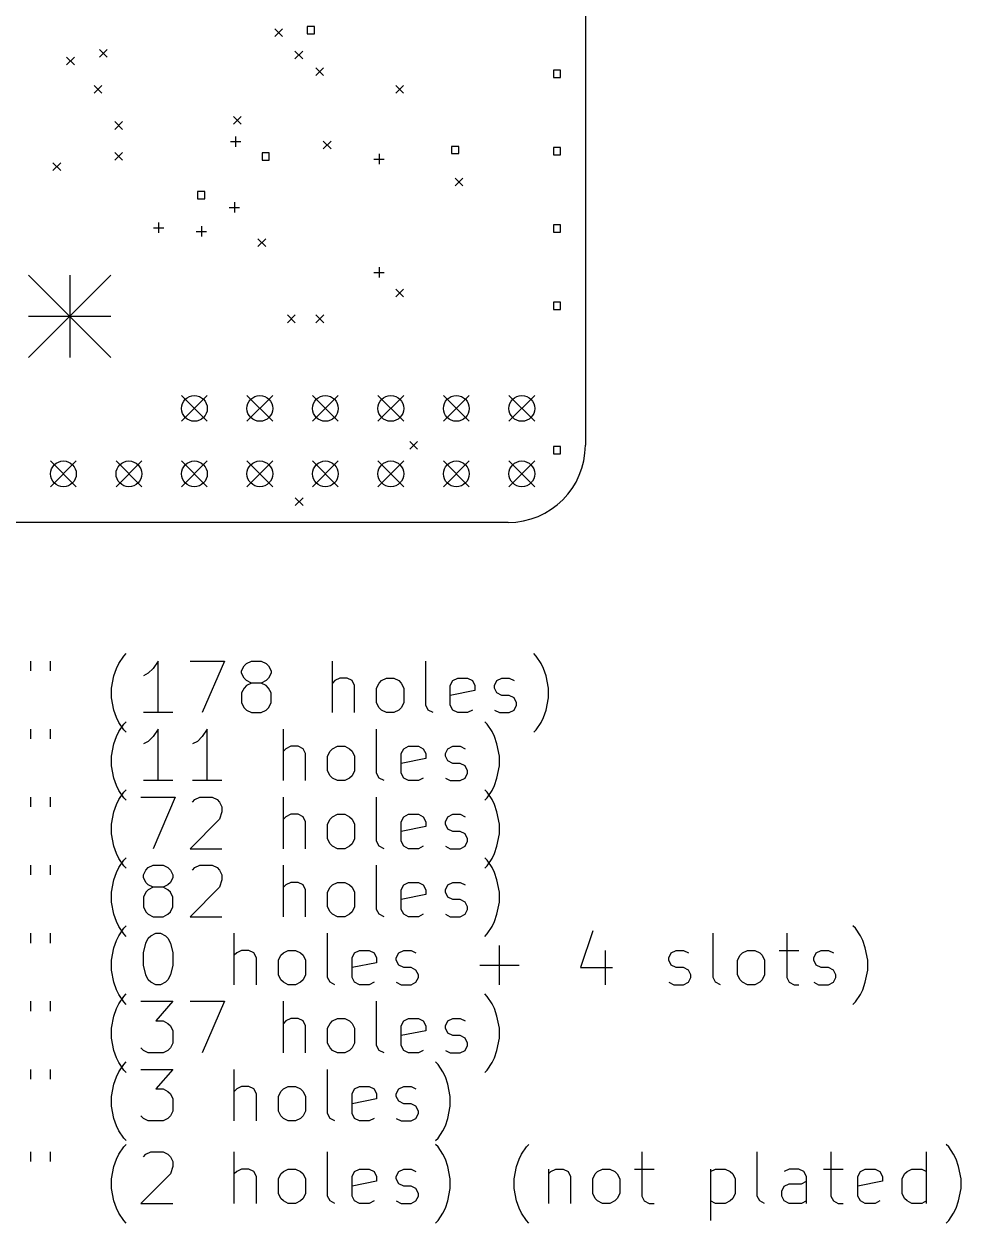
# Model space of a CAD drawing. Extents: x 48.1 to 118.3, y -115.2 to -22.5.
# Drawn here: x 81.92 to 118.27, y -115.18 to -68.66 of the extents above; entities that cross this region are included whole.
import ezdxf

# ---------------------------------------------------------------- set-up
doc = ezdxf.new("R2010")
doc.units = 0
doc.layers.add('BLACK', color=7, linetype='CONTINUOUS')

msp = doc.modelspace()

# ---------------------------------------------------------------- linework, layer by layer
at = {"layer": 'BLACK', "linetype": 'CONTINUOUS'}
for p, q in [((103.7, -25.5), (103.7, -85)), ((93.191423, -68.758577), (92.908577, -68.758577)), ((92.908577, -68.758577), (92.908577, -69.041423)), ((93.191423, -69.041423), (93.191423, -68.758577)), ((91.65, -68.85), (91.95, -69.15)), ((91.95, -68.85), (91.65, -69.15)), ((92.908577, -69.041423), (93.191423, -69.041423)), ((84.85, -69.65), (85.15, -69.95)), ((85.15, -69.65), (84.85, -69.95)), ((92.437313, -69.716017), (92.737313, -70.016017)), ((92.737313, -69.716017), (92.437313, -70.016017)), ((83.578114, -69.951767), (83.878114, -70.251767)), ((83.878114, -69.951767), (83.578114, -70.251767)), ((93.246394, -70.365), (93.546394, -70.665)), ((93.546394, -70.365), (93.246394, -70.665)), ((102.741423, -70.458577), (102.458577, -70.458577)), ((102.458577, -70.458577), (102.458577, -70.741423)), ((102.741423, -70.741423), (102.741423, -70.458577)), ((84.65, -71.05), (84.95, -71.35)), ((84.95, -71.05), (84.65, -71.35)), ((96.35, -71.05), (96.65, -71.35)), ((96.65, -71.05), (96.35, -71.35)), ((102.458577, -70.741423), (102.741423, -70.741423)), ((85.45, -72.45), (85.75, -72.75)), ((85.75, -72.45), (85.45, -72.75)), ((90.05, -72.25), (90.35, -72.55)), ((90.35, -72.25), (90.05, -72.55)), ((90.134591, -73.025), (90.134591, -73.425)), ((89.934591, -73.225), (90.334591, -73.225)), ((93.535, -73.202869), (93.835, -73.502869)), ((93.835, -73.202869), (93.535, -73.502869)), ((98.791423, -73.408577), (98.508577, -73.408577)), ((98.508577, -73.408577), (98.508577, -73.691423)), ((98.791423, -73.691423), (98.791423, -73.408577)), ((102.741423, -73.458577), (102.458577, -73.458577)), ((102.458577, -73.458577), (102.458577, -73.741423)), ((102.741423, -73.741423), (102.741423, -73.458577)), ((85.45, -73.65), (85.75, -73.95)), ((85.75, -73.65), (85.45, -73.95)), ((91.441423, -73.658577), (91.158577, -73.658577)), ((91.158577, -73.658577), (91.158577, -73.941423)), ((91.158577, -73.941423), (91.441423, -73.941423)), ((91.441423, -73.941423), (91.441423, -73.658577)), ((95.5, -73.9), (95.9, -73.9)), ((95.7, -73.7), (95.7, -74.1)), ((98.508577, -73.691423), (98.791423, -73.691423)), ((102.458577, -73.741423), (102.741423, -73.741423)), ((83.05, -74.05), (83.35, -74.35)), ((83.35, -74.05), (83.05, -74.35)), ((98.65, -74.639998), (98.95, -74.939998)), ((98.95, -74.639998), (98.65, -74.939998)), ((88.941423, -75.158577), (88.658577, -75.158577)), ((88.658577, -75.158577), (88.658577, -75.441423)), ((88.941423, -75.441423), (88.941423, -75.158577)), ((88.658577, -75.441423), (88.941423, -75.441423)), ((89.885674, -75.775), (90.285674, -75.775)), ((90.085674, -75.575), (90.085674, -75.975)), ((86.945975, -76.566273), (87.345975, -76.566273)), ((87.145975, -76.366273), (87.145975, -76.766273)), ((88.604266, -76.71), (89.004266, -76.71)), ((88.804266, -76.51), (88.804266, -76.91)), ((102.741423, -76.458577), (102.458577, -76.458577)), ((102.458577, -76.458577), (102.458577, -76.741423)), ((102.458577, -76.741423), (102.741423, -76.741423)), ((102.741423, -76.741423), (102.741423, -76.458577)), ((91, -77), (91.3, -77.3)), ((91.3, -77), (91, -77.3)), ((95.7, -78.1), (95.7, -78.5)), ((82.1, -78.4), (85.3, -81.6)), ((85.3, -78.4), (82.1, -81.6)), ((83.7, -78.4), (83.7, -81.6)), ((95.5, -78.3), (95.9, -78.3)), ((96.35, -78.95), (96.65, -79.25)), ((96.65, -78.95), (96.35, -79.25)), ((102.741423, -79.458577), (102.458577, -79.458577)), ((102.458577, -79.458577), (102.458577, -79.741423)), ((102.741423, -79.741423), (102.741423, -79.458577)), ((82.1, -80), (85.3, -80)), ((92.15, -79.95), (92.45, -80.25)), ((92.45, -79.95), (92.15, -80.25)), ((93.25, -79.95), (93.55, -80.25)), ((93.55, -79.95), (93.25, -80.25)), ((102.458577, -79.741423), (102.741423, -79.741423)), ((88.035, -83.075), (89.035, -84.075)), ((89.035, -83.075), (88.035, -84.075)), ((90.575, -83.075), (91.575, -84.075)), ((91.575, -83.075), (90.575, -84.075)), ((93.115, -83.075), (94.115, -84.075)), ((94.115, -83.075), (93.115, -84.075)), ((95.655, -83.075), (96.655, -84.075)), ((96.655, -83.075), (95.655, -84.075)), ((98.195, -83.075), (99.195, -84.075)), ((99.195, -83.075), (98.195, -84.075)), ((100.735, -83.075), (101.735, -84.075)), ((101.735, -83.075), (100.735, -84.075)), ((96.891552, -84.86029), (97.191552, -85.16029)), ((97.191552, -84.86029), (96.891552, -85.16029)), ((102.741423, -85.058577), (102.458577, -85.058577)), ((102.458577, -85.058577), (102.458577, -85.341423)), ((102.741423, -85.341423), (102.741423, -85.058577)), ((102.458577, -85.341423), (102.741423, -85.341423)), ((82.955, -85.615), (83.955, -86.615)), ((83.955, -85.615), (82.955, -86.615)), ((85.495, -85.615), (86.495, -86.615)), ((86.495, -85.615), (85.495, -86.615)), ((88.035, -85.615), (89.035, -86.615)), ((89.035, -85.615), (88.035, -86.615)), ((90.575, -85.615), (91.575, -86.615)), ((91.575, -85.615), (90.575, -86.615)), ((93.115, -85.615), (94.115, -86.615)), ((94.115, -85.615), (93.115, -86.615)), ((95.655, -85.615), (96.655, -86.615)), ((96.655, -85.615), (95.655, -86.615)), ((98.195, -85.615), (99.195, -86.615)), ((99.195, -85.615), (98.195, -86.615)), ((100.735, -85.615), (101.735, -86.615)), ((101.735, -85.615), (100.735, -86.615)), ((92.45, -87.04), (92.75, -87.34)), ((92.75, -87.04), (92.45, -87.34)), ((100.7, -88), (53.2, -88)), ((82.176342, -93.374838), (82.176342, -93.75579)), ((82.938247, -93.374838), (82.938247, -93.75579)), ((85.509676, -93.660552), (85.604914, -93.470076)), ((85.604914, -93.470076), (85.79539, -93.184361)), ((85.79539, -93.184361), (85.890629, -93.089123)), ((87.128723, -93.374838), (86.938247, -93.660552)), ((87.128723, -95.374838), (87.128723, -93.374838)), ((88.366819, -93.374838), (89.700152, -93.374838)), ((89.700152, -93.374838), (88.843009, -95.374838)), ((90.462057, -93.565314), (90.557295, -93.470076)), ((90.557295, -93.470076), (90.747771, -93.374838)), ((90.747771, -93.374838), (91.128724, -93.374838)), ((91.128724, -93.374838), (91.3192, -93.470076)), ((91.3192, -93.470076), (91.414438, -93.565314)), ((93.890629, -95.374838), (93.890629, -93.374838)), ((97.509677, -95.089123), (97.509677, -93.374838)), ((101.795392, -93.184361), (101.700154, -93.089123)), ((101.985868, -93.470076), (101.795392, -93.184361)), ((102.081106, -93.660552), (101.985868, -93.470076)), ((85.3192, -94.422457), (85.414438, -93.946266)), ((85.414438, -93.946266), (85.509676, -93.660552)), ((86.747771, -93.851028), (86.557295, -93.946266)), ((86.938247, -93.660552), (86.747771, -93.851028)), ((90.366819, -93.75579), (90.462057, -93.565314)), ((90.366819, -93.851028), (90.366819, -93.75579)), ((90.462057, -94.041504), (90.366819, -93.851028)), ((91.414438, -93.565314), (91.509676, -93.75579)), ((91.509676, -93.851028), (91.414438, -94.041504)), ((91.509676, -93.75579), (91.509676, -93.851028)), ((102.176344, -93.946266), (102.081106, -93.660552)), ((102.271582, -94.422457), (102.176344, -93.946266)), ((85.3192, -94.803409), (85.3192, -94.422457)), ((90.462057, -94.422457), (90.366819, -94.612933)), ((90.557295, -94.136742), (90.462057, -94.041504)), ((90.557295, -94.327219), (90.462057, -94.422457)), ((90.747771, -94.23198), (90.557295, -94.136742)), ((90.747771, -94.23198), (90.557295, -94.327219)), ((91.128724, -94.23198), (90.747771, -94.23198)), ((91.3192, -94.136742), (91.128724, -94.23198)), ((91.3192, -94.327219), (91.128724, -94.23198)), ((91.414438, -94.041504), (91.3192, -94.136742)), ((91.414438, -94.422457), (91.3192, -94.327219)), ((91.509676, -94.612933), (91.414438, -94.422457)), ((93.985867, -94.136742), (93.890629, -94.23198)), ((94.176343, -94.041504), (93.985867, -94.136742)), ((94.462058, -94.041504), (94.176343, -94.041504)), ((94.652534, -94.136742), (94.462058, -94.041504)), ((94.747772, -94.327219), (94.652534, -94.136742)), ((94.747772, -95.374838), (94.747772, -94.327219)), ((95.604915, -94.422457), (95.700153, -94.23198)), ((95.604915, -94.993885), (95.604915, -94.422457)), ((95.700153, -94.23198), (95.795391, -94.136742)), ((95.795391, -94.136742), (95.985867, -94.041504)), ((95.985867, -94.041504), (96.271582, -94.041504)), ((96.271582, -94.041504), (96.462058, -94.136742)), ((96.462058, -94.136742), (96.557296, -94.23198)), ((96.557296, -94.23198), (96.652534, -94.422457)), ((96.652534, -94.422457), (96.652534, -94.993885)), ((98.462058, -94.327219), (98.557296, -94.136742)), ((98.462058, -95.089123), (98.462058, -94.327219)), ((98.557296, -94.136742), (98.747772, -94.041504)), ((98.747772, -94.041504), (99.128725, -94.041504)), ((99.128725, -94.041504), (99.319201, -94.136742)), ((99.319201, -94.136742), (99.414439, -94.327219)), ((99.414439, -94.327219), (99.414439, -94.517695)), ((100.176344, -94.327219), (100.271582, -94.136742)), ((100.176344, -94.422457), (100.176344, -94.327219)), ((100.271582, -94.612933), (100.176344, -94.422457)), ((100.271582, -94.136742), (100.462058, -94.041504)), ((100.462058, -94.041504), (100.747772, -94.041504)), ((100.747772, -94.041504), (100.938249, -94.136742)), ((102.271582, -94.803409), (102.271582, -94.422457)), ((85.414438, -95.2796), (85.3192, -94.803409)), ((90.366819, -94.612933), (90.366819, -94.993885)), ((91.509676, -94.993885), (91.509676, -94.612933)), ((99.414439, -94.517695), (98.462058, -94.708171)), ((100.462058, -94.708171), (100.271582, -94.612933)), ((100.747772, -94.708171), (100.462058, -94.708171)), ((100.938249, -94.803409), (100.747772, -94.708171)), ((101.033487, -94.993885), (100.938249, -94.803409)), ((102.176344, -95.2796), (102.271582, -94.803409)), ((85.509676, -95.565314), (85.414438, -95.2796)), ((90.366819, -94.993885), (90.462057, -95.184361)), ((90.462057, -95.184361), (90.557295, -95.2796)), ((90.557295, -95.2796), (90.747771, -95.374838)), ((91.128724, -95.374838), (91.3192, -95.2796)), ((91.3192, -95.2796), (91.414438, -95.184361)), ((91.414438, -95.184361), (91.509676, -94.993885)), ((95.700153, -95.184361), (95.604915, -94.993885)), ((95.795391, -95.2796), (95.700153, -95.184361)), ((95.985867, -95.374838), (95.795391, -95.2796)), ((96.462058, -95.2796), (96.271582, -95.374838)), ((96.557296, -95.184361), (96.462058, -95.2796)), ((96.652534, -94.993885), (96.557296, -95.184361)), ((97.604915, -95.2796), (97.509677, -95.089123)), ((97.795391, -95.374838), (97.604915, -95.2796)), ((98.557296, -95.2796), (98.462058, -95.089123)), ((98.747772, -95.374838), (98.557296, -95.2796)), ((99.319201, -95.2796), (99.128725, -95.374838)), ((100.176344, -95.2796), (100.36682, -95.374838)), ((100.747772, -95.374838), (100.938249, -95.2796)), ((100.938249, -95.2796), (101.033487, -95.089123)), ((101.033487, -95.089123), (101.033487, -94.993885)), ((102.081106, -95.565314), (102.176344, -95.2796)), ((85.604914, -95.75579), (85.509676, -95.565314)), ((85.79539, -96.041504), (85.604914, -95.75579)), ((85.79539, -95.824361), (85.890629, -95.729123)), ((87.700152, -95.374838), (86.557295, -95.374838)), ((90.747771, -95.374838), (91.128724, -95.374838)), ((96.271582, -95.374838), (95.985867, -95.374838)), ((99.128725, -95.374838), (98.747772, -95.374838)), ((99.89063, -95.824361), (99.795392, -95.729123)), ((100.36682, -95.374838), (100.747772, -95.374838)), ((101.795392, -96.041504), (101.985868, -95.75579)), ((101.985868, -95.75579), (102.081106, -95.565314)), ((82.176342, -96.014838), (82.176342, -96.39579)), ((82.938247, -96.014838), (82.938247, -96.39579)), ((85.509676, -96.300552), (85.604914, -96.110076)), ((85.604914, -96.110076), (85.79539, -95.824361)), ((85.890629, -96.136742), (85.79539, -96.041504)), ((87.128723, -96.014838), (86.938247, -96.300552)), ((87.128723, -98.014838), (87.128723, -96.014838)), ((89.033485, -96.014838), (88.843009, -96.300552)), ((89.033485, -98.014838), (89.033485, -96.014838)), ((91.985867, -98.014838), (91.985867, -96.014838)), ((95.604915, -97.729123), (95.604915, -96.014838)), ((100.081106, -96.110076), (99.89063, -95.824361)), ((100.176344, -96.300552), (100.081106, -96.110076)), ((101.700154, -96.136742), (101.795392, -96.041504)), ((85.3192, -97.062457), (85.414438, -96.586266)), ((85.414438, -96.586266), (85.509676, -96.300552)), ((86.747771, -96.491028), (86.557295, -96.586266)), ((86.938247, -96.300552), (86.747771, -96.491028)), ((88.652533, -96.491028), (88.462057, -96.586266)), ((88.843009, -96.300552), (88.652533, -96.491028)), ((92.271581, -96.681504), (92.081105, -96.776742)), ((92.557296, -96.681504), (92.271581, -96.681504)), ((92.747772, -96.776742), (92.557296, -96.681504)), ((93.890629, -96.776742), (94.081105, -96.681504)), ((94.081105, -96.681504), (94.36682, -96.681504)), ((94.36682, -96.681504), (94.557296, -96.776742)), ((96.652534, -96.776742), (96.84301, -96.681504)), ((96.84301, -96.681504), (97.223963, -96.681504)), ((97.223963, -96.681504), (97.414439, -96.776742)), ((98.36682, -96.776742), (98.557296, -96.681504)), ((98.557296, -96.681504), (98.84301, -96.681504)), ((98.84301, -96.681504), (99.033487, -96.776742)), ((100.271582, -96.586266), (100.176344, -96.300552)), ((100.36682, -97.062457), (100.271582, -96.586266)), ((85.3192, -97.443409), (85.3192, -97.062457)), ((92.081105, -96.776742), (91.985867, -96.87198)), ((92.84301, -96.967219), (92.747772, -96.776742)), ((92.84301, -98.014838), (92.84301, -96.967219)), ((93.700153, -97.062457), (93.795391, -96.87198)), ((93.700153, -97.633885), (93.700153, -97.062457)), ((93.795391, -96.87198), (93.890629, -96.776742)), ((94.557296, -96.776742), (94.652534, -96.87198)), ((94.652534, -96.87198), (94.747772, -97.062457)), ((94.747772, -97.062457), (94.747772, -97.633885)), ((96.557296, -96.967219), (96.652534, -96.776742)), ((96.557296, -97.729123), (96.557296, -96.967219)), ((97.509677, -97.157695), (96.557296, -97.348171)), ((97.414439, -96.776742), (97.509677, -96.967219)), ((97.509677, -96.967219), (97.509677, -97.157695)), ((98.271582, -96.967219), (98.36682, -96.776742)), ((98.271582, -97.062457), (98.271582, -96.967219)), ((98.36682, -97.252933), (98.271582, -97.062457)), ((100.36682, -97.443409), (100.36682, -97.062457)), ((85.414438, -97.9196), (85.3192, -97.443409)), ((93.795391, -97.824361), (93.700153, -97.633885)), ((94.747772, -97.633885), (94.652534, -97.824361)), ((98.557296, -97.348171), (98.36682, -97.252933)), ((98.84301, -97.348171), (98.557296, -97.348171)), ((99.033487, -97.443409), (98.84301, -97.348171)), ((99.128725, -97.633885), (99.033487, -97.443409)), ((99.128725, -97.729123), (99.128725, -97.633885)), ((100.271582, -97.9196), (100.36682, -97.443409)), ((85.509676, -98.205314), (85.414438, -97.9196)), ((87.700152, -98.014838), (86.557295, -98.014838)), ((89.604914, -98.014838), (88.462057, -98.014838)), ((93.890629, -97.9196), (93.795391, -97.824361)), ((94.081105, -98.014838), (93.890629, -97.9196)), ((94.36682, -98.014838), (94.081105, -98.014838)), ((94.557296, -97.9196), (94.36682, -98.014838)), ((94.652534, -97.824361), (94.557296, -97.9196)), ((95.700153, -97.9196), (95.604915, -97.729123)), ((95.890629, -98.014838), (95.700153, -97.9196)), ((96.652534, -97.9196), (96.557296, -97.729123)), ((96.84301, -98.014838), (96.652534, -97.9196)), ((97.223963, -98.014838), (96.84301, -98.014838)), ((97.414439, -97.9196), (97.223963, -98.014838)), ((98.271582, -97.9196), (98.462058, -98.014838)), ((98.462058, -98.014838), (98.84301, -98.014838)), ((98.84301, -98.014838), (99.033487, -97.9196)), ((99.033487, -97.9196), (99.128725, -97.729123)), ((100.176344, -98.205314), (100.271582, -97.9196)), ((85.604914, -98.39579), (85.509676, -98.205314)), ((85.79539, -98.681504), (85.604914, -98.39579)), ((85.604914, -98.750076), (85.79539, -98.464361)), ((85.79539, -98.464361), (85.890629, -98.369123)), ((99.89063, -98.464361), (99.795392, -98.369123)), ((99.89063, -98.681504), (100.081106, -98.39579)), ((100.081106, -98.750076), (99.89063, -98.464361)), ((100.081106, -98.39579), (100.176344, -98.205314)), ((82.176342, -98.654838), (82.176342, -99.03579)), ((82.938247, -98.654838), (82.938247, -99.03579)), ((85.414438, -99.226266), (85.509676, -98.940552)), ((85.509676, -98.940552), (85.604914, -98.750076)), ((85.890629, -98.776742), (85.79539, -98.681504)), ((86.462057, -98.654838), (87.79539, -98.654838)), ((87.79539, -98.654838), (86.938247, -100.654838)), ((88.462057, -98.845314), (88.557295, -98.750076)), ((88.557295, -98.750076), (88.747771, -98.654838)), ((88.747771, -98.654838), (89.223962, -98.654838)), ((89.223962, -98.654838), (89.414438, -98.750076)), ((89.414438, -98.750076), (89.509676, -98.845314)), ((89.509676, -98.845314), (89.604914, -99.03579)), ((89.604914, -99.03579), (89.604914, -99.226266)), ((91.985867, -100.654838), (91.985867, -98.654838)), ((95.604915, -100.369123), (95.604915, -98.654838)), ((99.795392, -98.776742), (99.89063, -98.681504)), ((100.176344, -98.940552), (100.081106, -98.750076)), ((100.271582, -99.226266), (100.176344, -98.940552)), ((85.3192, -99.702457), (85.414438, -99.226266)), ((89.509676, -99.51198), (88.366819, -100.654838)), ((89.604914, -99.226266), (89.509676, -99.51198)), ((92.081105, -99.416742), (91.985867, -99.51198)), ((92.271581, -99.321504), (92.081105, -99.416742)), ((92.557296, -99.321504), (92.271581, -99.321504)), ((92.747772, -99.416742), (92.557296, -99.321504)), ((92.84301, -99.607219), (92.747772, -99.416742)), ((93.700153, -99.702457), (93.795391, -99.51198)), ((93.795391, -99.51198), (93.890629, -99.416742)), ((93.890629, -99.416742), (94.081105, -99.321504)), ((94.081105, -99.321504), (94.36682, -99.321504)), ((94.36682, -99.321504), (94.557296, -99.416742)), ((94.557296, -99.416742), (94.652534, -99.51198)), ((94.652534, -99.51198), (94.747772, -99.702457)), ((96.557296, -99.607219), (96.652534, -99.416742)), ((96.652534, -99.416742), (96.84301, -99.321504)), ((96.84301, -99.321504), (97.223963, -99.321504)), ((97.223963, -99.321504), (97.414439, -99.416742)), ((97.414439, -99.416742), (97.509677, -99.607219)), ((98.271582, -99.607219), (98.36682, -99.416742)), ((98.36682, -99.416742), (98.557296, -99.321504)), ((98.557296, -99.321504), (98.84301, -99.321504)), ((98.84301, -99.321504), (99.033487, -99.416742)), ((100.36682, -99.702457), (100.271582, -99.226266)), ((85.3192, -100.083409), (85.3192, -99.702457)), ((92.84301, -100.654838), (92.84301, -99.607219)), ((93.700153, -100.273885), (93.700153, -99.702457)), ((94.747772, -99.702457), (94.747772, -100.273885)), ((96.557296, -100.369123), (96.557296, -99.607219)), ((97.509677, -99.797695), (96.557296, -99.988171)), ((97.509677, -99.607219), (97.509677, -99.797695)), ((98.271582, -99.702457), (98.271582, -99.607219)), ((98.36682, -99.892933), (98.271582, -99.702457)), ((98.557296, -99.988171), (98.36682, -99.892933)), ((98.84301, -99.988171), (98.557296, -99.988171)), ((99.033487, -100.083409), (98.84301, -99.988171)), ((100.36682, -100.083409), (100.36682, -99.702457)), ((85.414438, -100.5596), (85.3192, -100.083409)), ((93.795391, -100.464361), (93.700153, -100.273885)), ((93.890629, -100.5596), (93.795391, -100.464361)), ((94.652534, -100.464361), (94.557296, -100.5596)), ((94.747772, -100.273885), (94.652534, -100.464361)), ((95.700153, -100.5596), (95.604915, -100.369123)), ((96.652534, -100.5596), (96.557296, -100.369123)), ((99.128725, -100.273885), (99.033487, -100.083409)), ((99.033487, -100.5596), (99.128725, -100.369123)), ((99.128725, -100.369123), (99.128725, -100.273885)), ((100.271582, -100.5596), (100.36682, -100.083409)), ((85.509676, -100.845314), (85.414438, -100.5596)), ((85.604914, -101.03579), (85.509676, -100.845314)), ((88.366819, -100.654838), (89.604914, -100.654838)), ((94.081105, -100.654838), (93.890629, -100.5596)), ((94.36682, -100.654838), (94.081105, -100.654838)), ((94.557296, -100.5596), (94.36682, -100.654838)), ((95.890629, -100.654838), (95.700153, -100.5596)), ((96.84301, -100.654838), (96.652534, -100.5596)), ((97.223963, -100.654838), (96.84301, -100.654838)), ((97.414439, -100.5596), (97.223963, -100.654838)), ((98.271582, -100.5596), (98.462058, -100.654838)), ((98.462058, -100.654838), (98.84301, -100.654838)), ((98.84301, -100.654838), (99.033487, -100.5596)), ((100.081106, -101.03579), (100.176344, -100.845314)), ((100.176344, -100.845314), (100.271582, -100.5596)), ((82.176342, -101.294838), (82.176342, -101.67579)), ((82.938247, -101.294838), (82.938247, -101.67579)), ((85.509676, -101.580552), (85.604914, -101.390076)), ((85.79539, -101.321504), (85.604914, -101.03579)), ((85.604914, -101.390076), (85.79539, -101.104361)), ((85.79539, -101.104361), (85.890629, -101.009123)), ((85.890629, -101.416742), (85.79539, -101.321504)), ((86.652533, -101.485314), (86.747771, -101.390076)), ((86.747771, -101.390076), (86.938247, -101.294838)), ((86.938247, -101.294838), (87.3192, -101.294838)), ((87.3192, -101.294838), (87.509676, -101.390076)), ((87.509676, -101.390076), (87.604914, -101.485314)), ((88.462057, -101.485314), (88.557295, -101.390076)), ((88.557295, -101.390076), (88.747771, -101.294838)), ((88.747771, -101.294838), (89.223962, -101.294838)), ((89.223962, -101.294838), (89.414438, -101.390076)), ((89.414438, -101.390076), (89.509676, -101.485314)), ((91.985867, -103.294838), (91.985867, -101.294838)), ((95.604915, -103.009123), (95.604915, -101.294838)), ((99.89063, -101.104361), (99.795392, -101.009123)), ((99.795392, -101.416742), (99.89063, -101.321504)), ((99.89063, -101.321504), (100.081106, -101.03579)), ((100.081106, -101.390076), (99.89063, -101.104361)), ((100.176344, -101.580552), (100.081106, -101.390076)), ((85.3192, -102.342457), (85.414438, -101.866266)), ((85.414438, -101.866266), (85.509676, -101.580552)), ((86.557295, -101.67579), (86.652533, -101.485314)), ((86.557295, -101.771028), (86.557295, -101.67579)), ((86.652533, -101.961504), (86.557295, -101.771028)), ((87.604914, -101.485314), (87.700152, -101.67579)), ((87.700152, -101.771028), (87.604914, -101.961504)), ((87.700152, -101.67579), (87.700152, -101.771028)), ((89.509676, -101.485314), (89.604914, -101.67579)), ((89.604914, -101.866266), (89.509676, -102.15198)), ((89.604914, -101.67579), (89.604914, -101.866266)), ((100.271582, -101.866266), (100.176344, -101.580552)), ((100.36682, -102.342457), (100.271582, -101.866266)), ((86.747771, -102.056742), (86.652533, -101.961504)), ((86.747771, -102.247219), (86.652533, -102.342457)), ((86.938247, -102.15198), (86.747771, -102.056742)), ((86.938247, -102.15198), (86.747771, -102.247219)), ((87.3192, -102.15198), (86.938247, -102.15198)), ((87.509676, -102.056742), (87.3192, -102.15198)), ((87.509676, -102.247219), (87.3192, -102.15198)), ((87.604914, -101.961504), (87.509676, -102.056742)), ((87.604914, -102.342457), (87.509676, -102.247219)), ((89.509676, -102.15198), (88.366819, -103.294838)), ((92.081105, -102.056742), (91.985867, -102.15198)), ((92.271581, -101.961504), (92.081105, -102.056742)), ((92.557296, -101.961504), (92.271581, -101.961504)), ((92.747772, -102.056742), (92.557296, -101.961504)), ((92.84301, -102.247219), (92.747772, -102.056742)), ((92.84301, -103.294838), (92.84301, -102.247219)), ((93.700153, -102.342457), (93.795391, -102.15198)), ((93.795391, -102.15198), (93.890629, -102.056742)), ((93.890629, -102.056742), (94.081105, -101.961504)), ((94.081105, -101.961504), (94.36682, -101.961504)), ((94.36682, -101.961504), (94.557296, -102.056742)), ((94.557296, -102.056742), (94.652534, -102.15198)), ((94.652534, -102.15198), (94.747772, -102.342457)), ((96.557296, -102.247219), (96.652534, -102.056742)), ((96.557296, -103.009123), (96.557296, -102.247219)), ((96.652534, -102.056742), (96.84301, -101.961504)), ((96.84301, -101.961504), (97.223963, -101.961504)), ((97.223963, -101.961504), (97.414439, -102.056742)), ((97.414439, -102.056742), (97.509677, -102.247219)), ((97.509677, -102.247219), (97.509677, -102.437695)), ((98.271582, -102.247219), (98.36682, -102.056742)), ((98.271582, -102.342457), (98.271582, -102.247219)), ((98.36682, -102.056742), (98.557296, -101.961504)), ((98.557296, -101.961504), (98.84301, -101.961504)), ((98.84301, -101.961504), (99.033487, -102.056742)), ((85.3192, -102.723409), (85.3192, -102.342457)), ((85.414438, -103.1996), (85.3192, -102.723409)), ((86.652533, -102.342457), (86.557295, -102.532933)), ((86.557295, -102.532933), (86.557295, -102.913885)), ((87.700152, -102.532933), (87.604914, -102.342457)), ((87.700152, -102.913885), (87.700152, -102.532933)), ((93.700153, -102.913885), (93.700153, -102.342457)), ((94.747772, -102.342457), (94.747772, -102.913885)), ((97.509677, -102.437695), (96.557296, -102.628171)), ((98.36682, -102.532933), (98.271582, -102.342457)), ((98.557296, -102.628171), (98.36682, -102.532933)), ((98.84301, -102.628171), (98.557296, -102.628171)), ((99.033487, -102.723409), (98.84301, -102.628171)), ((99.128725, -102.913885), (99.033487, -102.723409)), ((100.271582, -103.1996), (100.36682, -102.723409)), ((100.36682, -102.723409), (100.36682, -102.342457)), ((85.509676, -103.485314), (85.414438, -103.1996)), ((86.557295, -102.913885), (86.652533, -103.104361)), ((86.652533, -103.104361), (86.747771, -103.1996)), ((86.747771, -103.1996), (86.938247, -103.294838)), ((87.3192, -103.294838), (87.509676, -103.1996)), ((87.509676, -103.1996), (87.604914, -103.104361)), ((87.604914, -103.104361), (87.700152, -102.913885)), ((93.795391, -103.104361), (93.700153, -102.913885)), ((93.890629, -103.1996), (93.795391, -103.104361)), ((94.081105, -103.294838), (93.890629, -103.1996)), ((94.557296, -103.1996), (94.36682, -103.294838)), ((94.652534, -103.104361), (94.557296, -103.1996)), ((94.747772, -102.913885), (94.652534, -103.104361)), ((95.700153, -103.1996), (95.604915, -103.009123)), ((95.890629, -103.294838), (95.700153, -103.1996)), ((96.652534, -103.1996), (96.557296, -103.009123)), ((96.84301, -103.294838), (96.652534, -103.1996)), ((97.414439, -103.1996), (97.223963, -103.294838)), ((98.271582, -103.1996), (98.462058, -103.294838)), ((98.84301, -103.294838), (99.033487, -103.1996)), ((99.033487, -103.1996), (99.128725, -103.009123)), ((99.128725, -103.009123), (99.128725, -102.913885)), ((100.176344, -103.485314), (100.271582, -103.1996)), ((85.604914, -103.67579), (85.509676, -103.485314)), ((85.79539, -103.961504), (85.604914, -103.67579)), ((85.79539, -103.744361), (85.890629, -103.649123)), ((86.938247, -103.294838), (87.3192, -103.294838)), ((88.366819, -103.294838), (89.604914, -103.294838)), ((94.36682, -103.294838), (94.081105, -103.294838)), ((97.223963, -103.294838), (96.84301, -103.294838)), ((98.462058, -103.294838), (98.84301, -103.294838)), ((99.89063, -103.961504), (100.081106, -103.67579)), ((100.081106, -103.67579), (100.176344, -103.485314)), ((114.176346, -103.744361), (114.081108, -103.649123)), ((82.176342, -103.934838), (82.176342, -104.31579)), ((82.938247, -103.934838), (82.938247, -104.31579)), ((85.509676, -104.220552), (85.604914, -104.030076)), ((85.604914, -104.030076), (85.79539, -103.744361)), ((85.890629, -104.056742), (85.79539, -103.961504)), ((86.652533, -104.31579), (86.747771, -104.125314)), ((86.747771, -104.125314), (86.843009, -104.030076)), ((86.843009, -104.030076), (87.033485, -103.934838)), ((87.033485, -103.934838), (87.223962, -103.934838)), ((87.223962, -103.934838), (87.414438, -104.030076)), ((87.414438, -104.030076), (87.509676, -104.125314)), ((87.509676, -104.125314), (87.604914, -104.31579)), ((90.081105, -105.934838), (90.081105, -103.934838)), ((93.700153, -105.649123), (93.700153, -103.934838)), ((99.795392, -104.056742), (99.89063, -103.961504)), ((103.985868, -103.8396), (103.509678, -105.268171)), ((108.652536, -105.649123), (108.652536, -103.934838)), ((111.509679, -103.934838), (111.509679, -105.649123)), ((114.366822, -104.030076), (114.176346, -103.744361)), ((114.46206, -104.220552), (114.366822, -104.030076)), ((85.3192, -104.982457), (85.414438, -104.506266)), ((85.414438, -104.506266), (85.509676, -104.220552)), ((86.557295, -104.696742), (86.652533, -104.31579)), ((87.604914, -104.31579), (87.700152, -104.696742)), ((90.366819, -104.601504), (90.176343, -104.696742)), ((90.652534, -104.601504), (90.366819, -104.601504)), ((90.84301, -104.696742), (90.652534, -104.601504)), ((91.985867, -104.696742), (92.176343, -104.601504)), ((92.176343, -104.601504), (92.462058, -104.601504)), ((92.462058, -104.601504), (92.652534, -104.696742)), ((94.747772, -104.696742), (94.938248, -104.601504)), ((94.938248, -104.601504), (95.319201, -104.601504)), ((95.319201, -104.601504), (95.509677, -104.696742)), ((96.462058, -104.696742), (96.652534, -104.601504)), ((96.652534, -104.601504), (96.938248, -104.601504)), ((96.938248, -104.601504), (97.128725, -104.696742)), ((100.366821, -105.934838), (100.366821, -104.411028)), ((104.462059, -104.601504), (104.462059, -105.934838)), ((107.033488, -104.696742), (107.223964, -104.601504)), ((107.223964, -104.601504), (107.509678, -104.601504)), ((107.509678, -104.601504), (107.700155, -104.696742)), ((109.795393, -104.696742), (109.985869, -104.601504)), ((109.985869, -104.601504), (110.271584, -104.601504)), ((110.271584, -104.601504), (110.46206, -104.696742)), ((111.223965, -104.601504), (111.985869, -104.601504)), ((112.652536, -104.696742), (112.843012, -104.601504)), ((112.843012, -104.601504), (113.128726, -104.601504)), ((113.128726, -104.601504), (113.319203, -104.696742)), ((114.557298, -104.506266), (114.46206, -104.220552)), ((114.652536, -104.982457), (114.557298, -104.506266)), ((85.3192, -105.363409), (85.3192, -104.982457)), ((86.557295, -105.172933), (86.557295, -104.696742)), ((87.700152, -104.696742), (87.700152, -105.172933)), ((90.176343, -104.696742), (90.081105, -104.79198)), ((90.938248, -104.887219), (90.84301, -104.696742)), ((90.938248, -105.934838), (90.938248, -104.887219)), ((91.795391, -104.982457), (91.890629, -104.79198)), ((91.795391, -105.553885), (91.795391, -104.982457)), ((91.890629, -104.79198), (91.985867, -104.696742)), ((92.652534, -104.696742), (92.747772, -104.79198)), ((92.747772, -104.79198), (92.84301, -104.982457)), ((92.84301, -104.982457), (92.84301, -105.553885)), ((94.652534, -104.887219), (94.747772, -104.696742)), ((94.652534, -105.649123), (94.652534, -104.887219)), ((95.604915, -105.077695), (94.652534, -105.268171)), ((95.509677, -104.696742), (95.604915, -104.887219)), ((95.604915, -104.887219), (95.604915, -105.077695)), ((96.36682, -104.887219), (96.462058, -104.696742)), ((96.36682, -104.982457), (96.36682, -104.887219)), ((96.462058, -105.172933), (96.36682, -104.982457)), ((106.93825, -104.887219), (107.033488, -104.696742)), ((106.93825, -104.982457), (106.93825, -104.887219)), ((107.033488, -105.172933), (106.93825, -104.982457)), ((109.604917, -104.982457), (109.700155, -104.79198)), ((109.604917, -105.553885), (109.604917, -104.982457)), ((109.700155, -104.79198), (109.795393, -104.696742)), ((110.46206, -104.696742), (110.557298, -104.79198)), ((110.557298, -104.79198), (110.652536, -104.982457)), ((110.652536, -104.982457), (110.652536, -105.553885)), ((112.557298, -104.887219), (112.652536, -104.696742)), ((112.557298, -104.982457), (112.557298, -104.887219)), ((112.652536, -105.172933), (112.557298, -104.982457)), ((114.652536, -105.363409), (114.652536, -104.982457)), ((85.414438, -105.8396), (85.3192, -105.363409)), ((86.652533, -105.553885), (86.557295, -105.172933)), ((86.747771, -105.744361), (86.652533, -105.553885)), ((87.604914, -105.553885), (87.509676, -105.744361)), ((87.700152, -105.172933), (87.604914, -105.553885)), ((91.890629, -105.744361), (91.795391, -105.553885)), ((92.84301, -105.553885), (92.747772, -105.744361)), ((96.652534, -105.268171), (96.462058, -105.172933)), ((96.938248, -105.268171), (96.652534, -105.268171)), ((97.128725, -105.363409), (96.938248, -105.268171)), ((97.223963, -105.553885), (97.128725, -105.363409)), ((97.223963, -105.649123), (97.223963, -105.553885)), ((99.604916, -105.172933), (101.128726, -105.172933)), ((103.509678, -105.268171), (104.747773, -105.268171)), ((107.223964, -105.268171), (107.033488, -105.172933)), ((107.509678, -105.268171), (107.223964, -105.268171)), ((107.700155, -105.363409), (107.509678, -105.268171)), ((107.795393, -105.553885), (107.700155, -105.363409)), ((107.795393, -105.649123), (107.795393, -105.553885)), ((109.700155, -105.744361), (109.604917, -105.553885)), ((110.652536, -105.553885), (110.557298, -105.744361)), ((112.843012, -105.268171), (112.652536, -105.172933)), ((113.128726, -105.268171), (112.843012, -105.268171)), ((113.319203, -105.363409), (113.128726, -105.268171)), ((113.414441, -105.553885), (113.319203, -105.363409)), ((113.414441, -105.649123), (113.414441, -105.553885)), ((114.557298, -105.8396), (114.652536, -105.363409)), ((85.509676, -106.125314), (85.414438, -105.8396)), ((86.843009, -105.8396), (86.747771, -105.744361)), ((87.033485, -105.934838), (86.843009, -105.8396)), ((87.223962, -105.934838), (87.033485, -105.934838)), ((87.414438, -105.8396), (87.223962, -105.934838)), ((87.509676, -105.744361), (87.414438, -105.8396)), ((91.985867, -105.8396), (91.890629, -105.744361)), ((92.176343, -105.934838), (91.985867, -105.8396)), ((92.462058, -105.934838), (92.176343, -105.934838)), ((92.652534, -105.8396), (92.462058, -105.934838)), ((92.747772, -105.744361), (92.652534, -105.8396)), ((93.795391, -105.8396), (93.700153, -105.649123)), ((93.985867, -105.934838), (93.795391, -105.8396)), ((94.747772, -105.8396), (94.652534, -105.649123)), ((94.938248, -105.934838), (94.747772, -105.8396)), ((95.319201, -105.934838), (94.938248, -105.934838)), ((95.509677, -105.8396), (95.319201, -105.934838)), ((96.36682, -105.8396), (96.557296, -105.934838)), ((96.557296, -105.934838), (96.938248, -105.934838)), ((96.938248, -105.934838), (97.128725, -105.8396)), ((97.128725, -105.8396), (97.223963, -105.649123)), ((106.93825, -105.8396), (107.128726, -105.934838)), ((107.128726, -105.934838), (107.509678, -105.934838)), ((107.509678, -105.934838), (107.700155, -105.8396)), ((107.700155, -105.8396), (107.795393, -105.649123)), ((108.747774, -105.8396), (108.652536, -105.649123)), ((108.93825, -105.934838), (108.747774, -105.8396)), ((109.795393, -105.8396), (109.700155, -105.744361)), ((109.985869, -105.934838), (109.795393, -105.8396)), ((110.271584, -105.934838), (109.985869, -105.934838)), ((110.46206, -105.8396), (110.271584, -105.934838)), ((110.557298, -105.744361), (110.46206, -105.8396)), ((111.509679, -105.649123), (111.604917, -105.8396)), ((111.604917, -105.8396), (111.795393, -105.934838)), ((111.795393, -105.934838), (111.985869, -105.934838)), ((112.557298, -105.8396), (112.747774, -105.934838)), ((112.747774, -105.934838), (113.128726, -105.934838)), ((113.128726, -105.934838), (113.319203, -105.8396)), ((113.319203, -105.8396), (113.414441, -105.649123)), ((114.46206, -106.125314), (114.557298, -105.8396)), ((85.604914, -106.31579), (85.509676, -106.125314)), ((85.79539, -106.601504), (85.604914, -106.31579)), ((85.604914, -106.670076), (85.79539, -106.384361)), ((85.79539, -106.384361), (85.890629, -106.289123)), ((99.89063, -106.384361), (99.795392, -106.289123)), ((100.081106, -106.670076), (99.89063, -106.384361)), ((114.176346, -106.601504), (114.366822, -106.31579)), ((114.366822, -106.31579), (114.46206, -106.125314)), ((82.176342, -106.574838), (82.176342, -106.95579)), ((82.938247, -106.574838), (82.938247, -106.95579)), ((85.414438, -107.146266), (85.509676, -106.860552)), ((85.509676, -106.860552), (85.604914, -106.670076)), ((85.890629, -106.696742), (85.79539, -106.601504)), ((86.462057, -106.574838), (87.700152, -106.574838)), ((87.700152, -106.574838), (87.033485, -107.336742)), ((88.366819, -106.574838), (89.700152, -106.574838)), ((89.700152, -106.574838), (88.843009, -108.574838)), ((91.985867, -108.574838), (91.985867, -106.574838)), ((95.604915, -108.289123), (95.604915, -106.574838)), ((100.176344, -106.860552), (100.081106, -106.670076)), ((100.271582, -107.146266), (100.176344, -106.860552)), ((114.081108, -106.696742), (114.176346, -106.601504)), ((85.3192, -107.622457), (85.414438, -107.146266)), ((87.033485, -107.336742), (87.3192, -107.336742)), ((87.3192, -107.336742), (87.509676, -107.43198)), ((87.509676, -107.43198), (87.604914, -107.527219)), ((92.081105, -107.336742), (91.985867, -107.43198)), ((92.271581, -107.241504), (92.081105, -107.336742)), ((92.557296, -107.241504), (92.271581, -107.241504)), ((92.747772, -107.336742), (92.557296, -107.241504)), ((92.84301, -107.527219), (92.747772, -107.336742)), ((93.700153, -107.622457), (93.795391, -107.43198)), ((93.795391, -107.43198), (93.890629, -107.336742)), ((93.890629, -107.336742), (94.081105, -107.241504)), ((94.081105, -107.241504), (94.36682, -107.241504)), ((94.36682, -107.241504), (94.557296, -107.336742)), ((94.557296, -107.336742), (94.652534, -107.43198)), ((94.652534, -107.43198), (94.747772, -107.622457)), ((96.557296, -107.527219), (96.652534, -107.336742)), ((96.652534, -107.336742), (96.84301, -107.241504)), ((96.84301, -107.241504), (97.223963, -107.241504)), ((97.223963, -107.241504), (97.414439, -107.336742)), ((97.414439, -107.336742), (97.509677, -107.527219)), ((98.271582, -107.527219), (98.36682, -107.336742)), ((98.36682, -107.336742), (98.557296, -107.241504)), ((98.557296, -107.241504), (98.84301, -107.241504)), ((98.84301, -107.241504), (99.033487, -107.336742)), ((100.36682, -107.622457), (100.271582, -107.146266)), ((85.3192, -108.003409), (85.3192, -107.622457)), ((87.604914, -107.527219), (87.700152, -107.717695)), ((87.700152, -107.717695), (87.700152, -108.193885)), ((92.84301, -108.574838), (92.84301, -107.527219)), ((93.700153, -108.193885), (93.700153, -107.622457)), ((94.747772, -107.622457), (94.747772, -108.193885)), ((96.557296, -108.289123), (96.557296, -107.527219)), ((97.509677, -107.717695), (96.557296, -107.908171)), ((97.509677, -107.527219), (97.509677, -107.717695)), ((98.271582, -107.622457), (98.271582, -107.527219)), ((98.36682, -107.812933), (98.271582, -107.622457)), ((98.557296, -107.908171), (98.36682, -107.812933)), ((98.84301, -107.908171), (98.557296, -107.908171)), ((99.033487, -108.003409), (98.84301, -107.908171)), ((100.36682, -108.003409), (100.36682, -107.622457)), ((85.414438, -108.4796), (85.3192, -108.003409)), ((87.700152, -108.193885), (87.604914, -108.384361)), ((93.795391, -108.384361), (93.700153, -108.193885)), ((94.747772, -108.193885), (94.652534, -108.384361)), ((95.700153, -108.4796), (95.604915, -108.289123)), ((96.652534, -108.4796), (96.557296, -108.289123)), ((99.128725, -108.193885), (99.033487, -108.003409)), ((99.033487, -108.4796), (99.128725, -108.289123)), ((99.128725, -108.289123), (99.128725, -108.193885)), ((100.271582, -108.4796), (100.36682, -108.003409)), ((85.509676, -108.765314), (85.414438, -108.4796)), ((85.604914, -108.95579), (85.509676, -108.765314)), ((86.557295, -108.4796), (86.462057, -108.384361)), ((86.747771, -108.574838), (86.557295, -108.4796)), ((87.3192, -108.574838), (86.747771, -108.574838)), ((87.509676, -108.4796), (87.3192, -108.574838)), ((87.604914, -108.384361), (87.509676, -108.4796)), ((93.890629, -108.4796), (93.795391, -108.384361)), ((94.081105, -108.574838), (93.890629, -108.4796)), ((94.36682, -108.574838), (94.081105, -108.574838)), ((94.557296, -108.4796), (94.36682, -108.574838)), ((94.652534, -108.384361), (94.557296, -108.4796)), ((95.890629, -108.574838), (95.700153, -108.4796)), ((96.84301, -108.574838), (96.652534, -108.4796)), ((97.223963, -108.574838), (96.84301, -108.574838)), ((97.414439, -108.4796), (97.223963, -108.574838)), ((98.271582, -108.4796), (98.462058, -108.574838)), ((98.462058, -108.574838), (98.84301, -108.574838)), ((98.84301, -108.574838), (99.033487, -108.4796)), ((100.081106, -108.95579), (100.176344, -108.765314)), ((100.176344, -108.765314), (100.271582, -108.4796)), ((82.176342, -109.214838), (82.176342, -109.59579)), ((82.938247, -109.214838), (82.938247, -109.59579)), ((85.509676, -109.500552), (85.604914, -109.310076)), ((85.79539, -109.241504), (85.604914, -108.95579)), ((85.604914, -109.310076), (85.79539, -109.024361)), ((85.79539, -109.024361), (85.890629, -108.929123)), ((85.890629, -109.336742), (85.79539, -109.241504)), ((86.462057, -109.214838), (87.700152, -109.214838)), ((87.700152, -109.214838), (87.033485, -109.976742)), ((90.081105, -111.214838), (90.081105, -109.214838)), ((93.700153, -110.929123), (93.700153, -109.214838)), ((97.985868, -109.024361), (97.89063, -108.929123)), ((98.176344, -109.310076), (97.985868, -109.024361)), ((98.271582, -109.500552), (98.176344, -109.310076)), ((99.795392, -109.336742), (99.89063, -109.241504)), ((99.89063, -109.241504), (100.081106, -108.95579)), ((85.414438, -109.786266), (85.509676, -109.500552)), ((98.36682, -109.786266), (98.271582, -109.500552)), ((85.3192, -110.262457), (85.414438, -109.786266)), ((87.033485, -109.976742), (87.3192, -109.976742)), ((87.3192, -109.976742), (87.509676, -110.07198)), ((87.509676, -110.07198), (87.604914, -110.167219)), ((87.604914, -110.167219), (87.700152, -110.357695)), ((90.176343, -109.976742), (90.081105, -110.07198)), ((90.366819, -109.881504), (90.176343, -109.976742)), ((90.652534, -109.881504), (90.366819, -109.881504)), ((90.84301, -109.976742), (90.652534, -109.881504)), ((90.938248, -110.167219), (90.84301, -109.976742)), ((90.938248, -111.214838), (90.938248, -110.167219)), ((91.795391, -110.262457), (91.890629, -110.07198)), ((91.890629, -110.07198), (91.985867, -109.976742)), ((91.985867, -109.976742), (92.176343, -109.881504)), ((92.176343, -109.881504), (92.462058, -109.881504)), ((92.462058, -109.881504), (92.652534, -109.976742)), ((92.652534, -109.976742), (92.747772, -110.07198)), ((92.747772, -110.07198), (92.84301, -110.262457)), ((94.652534, -110.167219), (94.747772, -109.976742)), ((94.652534, -110.929123), (94.652534, -110.167219)), ((94.747772, -109.976742), (94.938248, -109.881504)), ((94.938248, -109.881504), (95.319201, -109.881504)), ((95.319201, -109.881504), (95.509677, -109.976742)), ((95.509677, -109.976742), (95.604915, -110.167219)), ((95.604915, -110.167219), (95.604915, -110.357695)), ((96.36682, -110.167219), (96.462058, -109.976742)), ((96.36682, -110.262457), (96.36682, -110.167219)), ((96.462058, -109.976742), (96.652534, -109.881504)), ((96.652534, -109.881504), (96.938248, -109.881504)), ((96.938248, -109.881504), (97.128725, -109.976742)), ((98.462058, -110.262457), (98.36682, -109.786266)), ((85.3192, -110.643409), (85.3192, -110.262457)), ((85.414438, -111.1196), (85.3192, -110.643409)), ((87.700152, -110.357695), (87.700152, -110.833885)), ((91.795391, -110.833885), (91.795391, -110.262457)), ((92.84301, -110.262457), (92.84301, -110.833885)), ((95.604915, -110.357695), (94.652534, -110.548171)), ((96.462058, -110.452933), (96.36682, -110.262457)), ((96.652534, -110.548171), (96.462058, -110.452933)), ((96.938248, -110.548171), (96.652534, -110.548171)), ((97.128725, -110.643409), (96.938248, -110.548171)), ((97.223963, -110.833885), (97.128725, -110.643409)), ((98.36682, -111.1196), (98.462058, -110.643409)), ((98.462058, -110.643409), (98.462058, -110.262457)), ((85.509676, -111.405314), (85.414438, -111.1196)), ((86.557295, -111.1196), (86.462057, -111.024361)), ((86.747771, -111.214838), (86.557295, -111.1196)), ((87.509676, -111.1196), (87.3192, -111.214838)), ((87.604914, -111.024361), (87.509676, -111.1196)), ((87.700152, -110.833885), (87.604914, -111.024361)), ((91.890629, -111.024361), (91.795391, -110.833885)), ((91.985867, -111.1196), (91.890629, -111.024361)), ((92.176343, -111.214838), (91.985867, -111.1196)), ((92.652534, -111.1196), (92.462058, -111.214838)), ((92.747772, -111.024361), (92.652534, -111.1196)), ((92.84301, -110.833885), (92.747772, -111.024361)), ((93.795391, -111.1196), (93.700153, -110.929123)), ((93.985867, -111.214838), (93.795391, -111.1196)), ((94.747772, -111.1196), (94.652534, -110.929123)), ((94.938248, -111.214838), (94.747772, -111.1196)), ((95.509677, -111.1196), (95.319201, -111.214838)), ((96.36682, -111.1196), (96.557296, -111.214838)), ((96.938248, -111.214838), (97.128725, -111.1196)), ((97.128725, -111.1196), (97.223963, -110.929123)), ((97.223963, -110.929123), (97.223963, -110.833885)), ((98.271582, -111.405314), (98.36682, -111.1196)), ((85.604914, -111.59579), (85.509676, -111.405314)), ((85.79539, -111.881504), (85.604914, -111.59579)), ((87.3192, -111.214838), (86.747771, -111.214838)), ((92.462058, -111.214838), (92.176343, -111.214838)), ((95.319201, -111.214838), (94.938248, -111.214838)), ((96.557296, -111.214838), (96.938248, -111.214838)), ((97.985868, -111.881504), (98.176344, -111.59579)), ((98.176344, -111.59579), (98.271582, -111.405314)), ((85.890629, -111.976742), (85.79539, -111.881504)), ((97.89063, -111.976742), (97.985868, -111.881504)), ((82.176342, -112.414838), (82.176342, -112.79579)), ((82.938247, -112.414838), (82.938247, -112.79579)), ((85.509676, -112.700552), (85.604914, -112.510076)), ((85.604914, -112.510076), (85.79539, -112.224361)), ((85.79539, -112.224361), (85.890629, -112.129123)), ((86.557295, -112.605314), (86.652533, -112.510076)), ((86.652533, -112.510076), (86.843009, -112.414838)), ((86.843009, -112.414838), (87.3192, -112.414838)), ((87.3192, -112.414838), (87.509676, -112.510076)), ((87.509676, -112.510076), (87.604914, -112.605314)), ((90.081105, -114.414838), (90.081105, -112.414838)), ((93.700153, -114.129123), (93.700153, -112.414838)), ((97.985868, -112.224361), (97.89063, -112.129123)), ((98.176344, -112.510076), (97.985868, -112.224361)), ((98.271582, -112.700552), (98.176344, -112.510076)), ((101.128725, -112.700552), (101.223963, -112.510076)), ((101.223963, -112.510076), (101.414439, -112.224361)), ((101.414439, -112.224361), (101.509678, -112.129123)), ((105.89063, -112.414838), (105.89063, -114.129123)), ((110.366821, -114.129123), (110.366821, -112.414838)), ((113.223964, -112.414838), (113.223964, -114.129123)), ((116.93825, -114.414838), (116.93825, -112.414838)), ((117.795393, -112.224361), (117.700155, -112.129123)), ((117.985869, -112.510076), (117.795393, -112.224361)), ((118.081107, -112.700552), (117.985869, -112.510076)), ((85.3192, -113.462457), (85.414438, -112.986266)), ((85.414438, -112.986266), (85.509676, -112.700552)), ((87.604914, -112.605314), (87.700152, -112.79579)), ((87.700152, -112.986266), (87.604914, -113.27198)), ((87.700152, -112.79579), (87.700152, -112.986266)), ((98.36682, -112.986266), (98.271582, -112.700552)), ((98.462058, -113.462457), (98.36682, -112.986266)), ((100.938249, -113.462457), (101.033487, -112.986266)), ((101.033487, -112.986266), (101.128725, -112.700552)), ((118.176345, -112.986266), (118.081107, -112.700552)), ((118.271583, -113.462457), (118.176345, -112.986266)), ((85.3192, -113.843409), (85.3192, -113.462457)), ((87.604914, -113.27198), (86.462057, -114.414838)), ((90.176343, -113.176742), (90.081105, -113.27198)), ((90.366819, -113.081504), (90.176343, -113.176742)), ((90.652534, -113.081504), (90.366819, -113.081504)), ((90.84301, -113.176742), (90.652534, -113.081504)), ((90.938248, -113.367219), (90.84301, -113.176742)), ((90.938248, -114.414838), (90.938248, -113.367219)), ((91.795391, -113.462457), (91.890629, -113.27198)), ((91.795391, -114.033885), (91.795391, -113.462457)), ((91.890629, -113.27198), (91.985867, -113.176742)), ((91.985867, -113.176742), (92.176343, -113.081504)), ((92.176343, -113.081504), (92.462058, -113.081504)), ((92.462058, -113.081504), (92.652534, -113.176742)), ((92.652534, -113.176742), (92.747772, -113.27198)), ((92.747772, -113.27198), (92.84301, -113.462457)), ((92.84301, -113.462457), (92.84301, -114.033885)), ((94.652534, -113.367219), (94.747772, -113.176742)), ((94.652534, -114.129123), (94.652534, -113.367219)), ((94.747772, -113.176742), (94.938248, -113.081504)), ((94.938248, -113.081504), (95.319201, -113.081504)), ((95.319201, -113.081504), (95.509677, -113.176742)), ((95.509677, -113.176742), (95.604915, -113.367219)), ((95.604915, -113.367219), (95.604915, -113.557695)), ((96.36682, -113.367219), (96.462058, -113.176742)), ((96.36682, -113.462457), (96.36682, -113.367219)), ((96.462058, -113.652933), (96.36682, -113.462457)), ((96.462058, -113.176742), (96.652534, -113.081504)), ((96.652534, -113.081504), (96.938248, -113.081504)), ((96.938248, -113.081504), (97.128725, -113.176742)), ((98.462058, -113.843409), (98.462058, -113.462457)), ((100.938249, -113.843409), (100.938249, -113.462457)), ((102.271582, -113.081504), (102.271582, -114.414838)), ((102.271582, -113.27198), (102.36682, -113.176742)), ((102.36682, -113.176742), (102.557296, -113.081504)), ((102.557296, -113.081504), (102.843011, -113.081504)), ((102.843011, -113.081504), (103.033487, -113.176742)), ((103.033487, -113.176742), (103.128725, -113.367219)), ((103.128725, -113.367219), (103.128725, -114.414838)), ((103.985868, -113.462457), (104.081106, -113.27198)), ((103.985868, -114.033885), (103.985868, -113.462457)), ((104.081106, -113.27198), (104.176344, -113.176742)), ((104.176344, -113.176742), (104.36682, -113.081504)), ((104.36682, -113.081504), (104.652535, -113.081504)), ((104.652535, -113.081504), (104.843011, -113.176742)), ((104.843011, -113.176742), (104.938249, -113.27198)), ((104.938249, -113.27198), (105.033487, -113.462457)), ((105.033487, -113.462457), (105.033487, -114.033885)), ((105.604916, -113.081504), (106.36682, -113.081504)), ((108.557297, -113.081504), (108.557297, -115.081504)), ((108.557297, -113.176742), (108.747773, -113.081504)), ((108.747773, -113.081504), (109.128726, -113.081504)), ((109.128726, -113.081504), (109.319202, -113.176742)), ((109.319202, -113.176742), (109.41444, -113.27198)), ((109.41444, -113.27198), (109.509678, -113.462457)), ((109.509678, -113.462457), (109.509678, -114.033885)), ((111.604916, -113.081504), (111.41444, -113.176742)), ((111.985869, -113.081504), (111.604916, -113.081504)), ((112.176345, -113.176742), (111.985869, -113.081504)), ((112.271583, -113.367219), (112.176345, -113.176742)), ((112.271583, -114.414838), (112.271583, -113.367219)), ((112.93825, -113.081504), (113.700154, -113.081504)), ((114.271583, -113.367219), (114.366821, -113.176742)), ((114.271583, -114.129123), (114.271583, -113.367219)), ((114.366821, -113.176742), (114.557297, -113.081504)), ((114.557297, -113.081504), (114.93825, -113.081504)), ((114.93825, -113.081504), (115.128726, -113.176742)), ((115.128726, -113.176742), (115.223964, -113.367219)), ((115.223964, -113.367219), (115.223964, -113.557695)), ((115.985869, -113.462457), (116.081107, -113.27198)), ((115.985869, -114.033885), (115.985869, -113.462457)), ((116.081107, -113.27198), (116.176345, -113.176742)), ((116.176345, -113.176742), (116.366821, -113.081504)), ((116.366821, -113.081504), (116.747774, -113.081504)), ((116.747774, -113.081504), (116.93825, -113.176742)), ((118.271583, -113.843409), (118.271583, -113.462457)), ((85.414438, -114.3196), (85.3192, -113.843409)), ((95.604915, -113.557695), (94.652534, -113.748171)), ((96.652534, -113.748171), (96.462058, -113.652933)), ((96.938248, -113.748171), (96.652534, -113.748171)), ((97.128725, -113.843409), (96.938248, -113.748171)), ((97.223963, -114.033885), (97.128725, -113.843409)), ((98.36682, -114.3196), (98.462058, -113.843409)), ((101.033487, -114.3196), (100.938249, -113.843409)), ((111.319202, -113.938647), (111.41444, -113.748171)), ((111.319202, -114.129123), (111.319202, -113.938647)), ((111.41444, -113.748171), (111.604916, -113.652933)), ((111.604916, -113.652933), (112.081107, -113.652933)), ((112.081107, -113.652933), (112.271583, -113.557695)), ((115.223964, -113.557695), (114.271583, -113.748171)), ((118.176345, -114.3196), (118.271583, -113.843409)), ((85.509676, -114.605314), (85.414438, -114.3196)), ((86.462057, -114.414838), (87.700152, -114.414838)), ((91.890629, -114.224361), (91.795391, -114.033885)), ((91.985867, -114.3196), (91.890629, -114.224361)), ((92.176343, -114.414838), (91.985867, -114.3196)), ((92.462058, -114.414838), (92.176343, -114.414838)), ((92.652534, -114.3196), (92.462058, -114.414838)), ((92.747772, -114.224361), (92.652534, -114.3196)), ((92.84301, -114.033885), (92.747772, -114.224361)), ((93.795391, -114.3196), (93.700153, -114.129123)), ((93.985867, -114.414838), (93.795391, -114.3196)), ((94.747772, -114.3196), (94.652534, -114.129123)), ((94.938248, -114.414838), (94.747772, -114.3196)), ((95.319201, -114.414838), (94.938248, -114.414838)), ((95.509677, -114.3196), (95.319201, -114.414838)), ((96.36682, -114.3196), (96.557296, -114.414838)), ((96.557296, -114.414838), (96.938248, -114.414838)), ((96.938248, -114.414838), (97.128725, -114.3196)), ((97.128725, -114.3196), (97.223963, -114.129123)), ((97.223963, -114.129123), (97.223963, -114.033885)), ((98.271582, -114.605314), (98.36682, -114.3196)), ((101.128725, -114.605314), (101.033487, -114.3196)), ((104.081106, -114.224361), (103.985868, -114.033885)), ((104.176344, -114.3196), (104.081106, -114.224361)), ((104.36682, -114.414838), (104.176344, -114.3196)), ((104.652535, -114.414838), (104.36682, -114.414838)), ((104.843011, -114.3196), (104.652535, -114.414838)), ((104.938249, -114.224361), (104.843011, -114.3196)), ((105.033487, -114.033885), (104.938249, -114.224361)), ((105.89063, -114.129123), (105.985868, -114.3196)), ((105.985868, -114.3196), (106.176344, -114.414838)), ((106.176344, -114.414838), (106.36682, -114.414838)), ((108.747773, -114.414838), (108.557297, -114.3196)), ((109.128726, -114.414838), (108.747773, -114.414838)), ((109.319202, -114.3196), (109.128726, -114.414838)), ((109.41444, -114.224361), (109.319202, -114.3196)), ((109.509678, -114.033885), (109.41444, -114.224361)), ((110.462059, -114.3196), (110.366821, -114.129123)), ((110.652535, -114.414838), (110.462059, -114.3196)), ((111.41444, -114.3196), (111.319202, -114.129123)), ((111.604916, -114.414838), (111.41444, -114.3196)), ((112.081107, -114.414838), (111.604916, -114.414838)), ((112.271583, -114.3196), (112.081107, -114.414838)), ((113.223964, -114.129123), (113.319202, -114.3196)), ((113.319202, -114.3196), (113.509678, -114.414838)), ((113.509678, -114.414838), (113.700154, -114.414838)), ((114.366821, -114.3196), (114.271583, -114.129123)), ((114.557297, -114.414838), (114.366821, -114.3196)), ((114.93825, -114.414838), (114.557297, -114.414838)), ((115.128726, -114.3196), (114.93825, -114.414838)), ((116.081107, -114.224361), (115.985869, -114.033885)), ((116.176345, -114.3196), (116.081107, -114.224361)), ((116.366821, -114.414838), (116.176345, -114.3196)), ((116.747774, -114.414838), (116.366821, -114.414838)), ((116.93825, -114.3196), (116.747774, -114.414838)), ((118.081107, -114.605314), (118.176345, -114.3196)), ((85.604914, -114.79579), (85.509676, -114.605314)), ((85.79539, -115.081504), (85.604914, -114.79579)), ((97.985868, -115.081504), (98.176344, -114.79579)), ((98.176344, -114.79579), (98.271582, -114.605314)), ((101.223963, -114.79579), (101.128725, -114.605314)), ((101.414439, -115.081504), (101.223963, -114.79579)), ((117.795393, -115.081504), (117.985869, -114.79579)), ((117.985869, -114.79579), (118.081107, -114.605314)), ((85.890629, -115.176742), (85.79539, -115.081504)), ((97.89063, -115.176742), (97.985868, -115.081504)), ((101.509678, -115.176742), (101.414439, -115.081504)), ((117.700155, -115.176742), (117.795393, -115.081504))]:
    msp.add_line(p, q, dxfattribs=at)
at = {"layer": 'BLACK'}
for centre in [(88.535, -83.575), (91.075, -83.575), (93.615, -83.575), (96.155, -83.575), (98.695, -83.575), (101.235, -83.575), (83.455, -86.115), (85.995, -86.115), (88.535, -86.115), (91.075, -86.115), (93.615, -86.115), (96.155, -86.115), (98.695, -86.115), (101.235, -86.115)]:
    msp.add_circle(centre, 0.5, dxfattribs=at)
msp.add_arc((100.7, -85), 3, -90, 0, dxfattribs=at)

doc.saveas('drawing.dxf')
